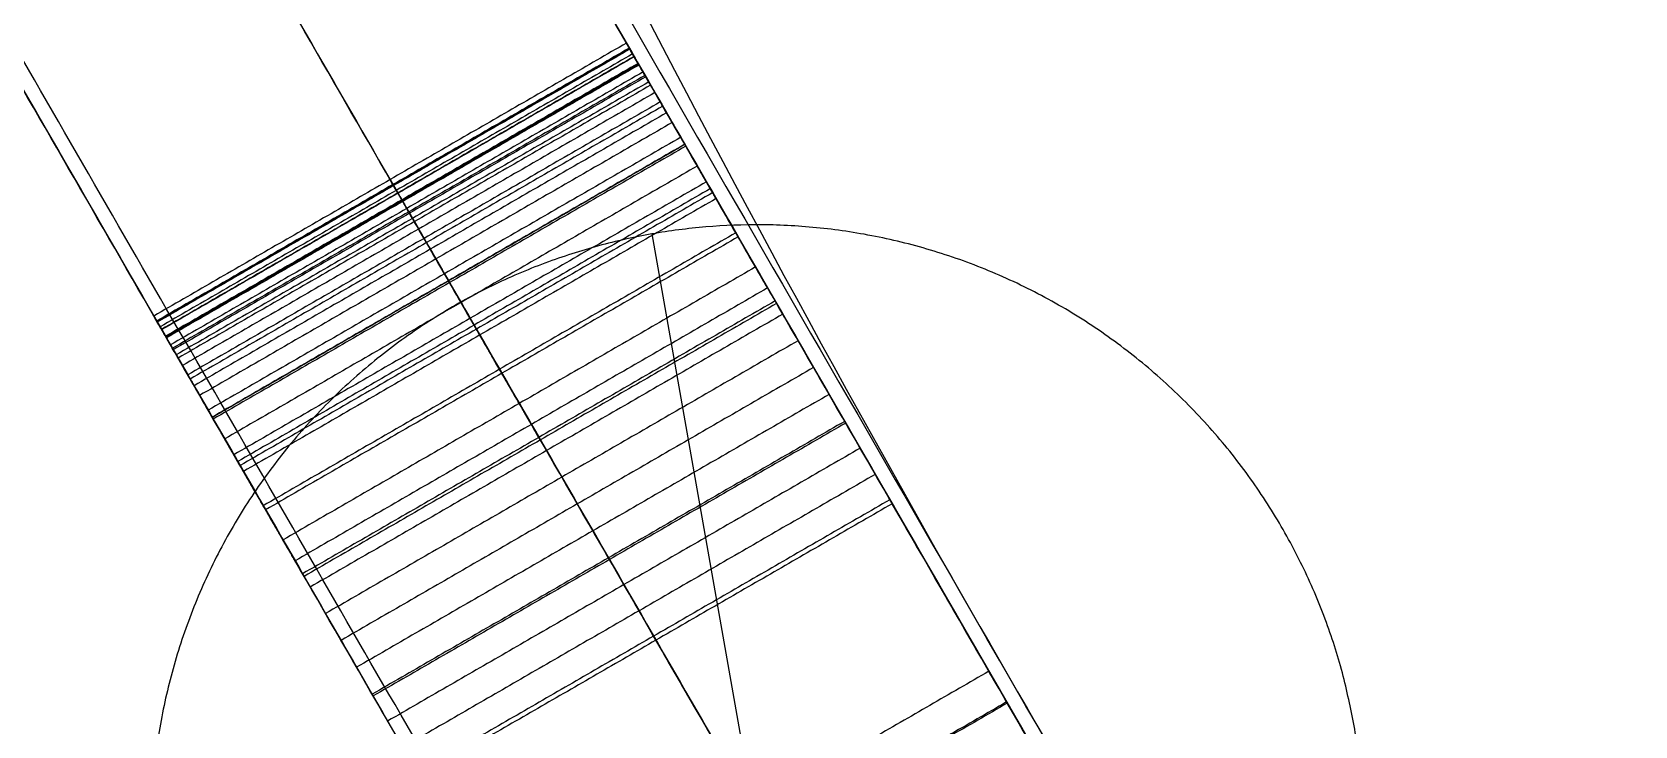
# Model space of a CAD drawing. Header units: millimetres. Extents: x -610 to 610, y -610 to 610.
# Drawn here: x -504.5 to -451.7, y -275 to -252.1 of the extents above; entities that cross this region are included whole.
import ezdxf

# ---------------------------------------------------------------- set-up
doc = ezdxf.new("R2010")
doc.units = ezdxf.units.MM
doc.layers.add('base', color=7, linetype='Continuous', true_color=0xffecbc)

msp = doc.modelspace()

# ---------------------------------------------------------------- linework, layer by layer
at = {"layer": 'base'}
for p, q in [((-586.122, -77.238, 122.966), (-384.992, -425.606, 122.966)), ((-601.711, -86.238, 122.966), (-400.58, -434.606, 122.966)), ((-484.095, -258.791, -13.034), (-480.883, -277.01, -13.034)), ((-484.095, -258.791, -31.034), (-480.883, -277.01, -31.034)), ((-476.122, -267.763, 244.966), (-476.122, -267.763, 190.199)), ((-476.122, -267.763, 138.601), (-476.122, -267.763, 0.966))]:
    msp.add_line(p, q, dxfattribs=at)
for centre, radius in [((0, 0, 249.466), 610), ((0, 0, 250.466), 610), ((0, 0, 243.455), 607.51), ((0, 0, 256.476), 607.51), ((0, 0, 240.966), 601.5), ((0, 0, 258.966), 601.5)]:
    msp.add_circle(centre, radius, dxfattribs=at)
at = {"layer": 'base', "extrusion": (0, 0, -1)}
for centre, radius in [((0, 0, 3.534), 610), ((0, 0, 4.534), 610), ((0, 0, -2.476), 607.51), ((0, 0, 10.545), 607.51), ((0, 0, -4.966), 601.5), ((0, 0, 13.034), 601.5)]:
    msp.add_circle(centre, radius, dxfattribs=at)
at = {"layer": 'base'}
for points, weights, degree, knots in [([(-495.198, -356.201, -4.034), (-851.399, 138.996, -4.034), (-356.201, 495.198, -4.034), (138.996, 851.399, -4.034), (495.198, 356.201, -4.034), (851.399, -138.996, -4.034), (356.201, -495.198, -4.034), (-138.996, -851.399, -4.034), (-495.198, -356.201, -4.034)], [1, 0.707106781187, 1, 0.707106781187, 1, 0.707106781187, 1, 0.707106781187, 1], 2, [0, 0, 0, 958.185759, 958.185759, 1916.371519, 1916.371519, 2874.557278, 2874.557278, 3832.743037, 3832.743037, 3832.743037]), ([(-610, 0, 249.966), (-610, -610, 249.966), (0, -610, 249.966), (610, -610, 249.966), (610, 0, 249.966), (610, 610, 249.966), (0, 610, 249.966), (-610, 610, 249.966), (-610, 0, 249.966)], [1, 0.707106781187, 1, 0.707106781187, 1, 0.707106781187, 1, 0.707106781187, 1], 2, [0, 0, 0, 958.185759, 958.185759, 1916.371519, 1916.371519, 2874.557278, 2874.557278, 3832.743037, 3832.743037, 3832.743037]), ([(32.649, -544.756, 240.966), (-510.363, -577.301, 240.966), (-544.649, -34.396, 240.966), (-578.935, 508.509, 240.966), (-36.142, 544.535, 240.966), (506.65, 580.562, 240.966), (544.417, 37.888, 240.966), (582.184, -504.785, 240.966), (39.634, -544.292, 240.966)], [1, 0.708239625255, 1, 0.708239625255, 1, 0.708239625255, 1, 0.708239625255, 1], 2, [654.018286, 654.018286, 654.018286, 1509.504571, 1509.504571, 2364.990855, 2364.990855, 3220.47714, 3220.47714, 4075.963425, 4075.963425, 4075.963425]), ([(32.649, -544.756, 244.966), (-510.363, -577.301, 244.966), (-544.649, -34.396, 244.966), (-578.935, 508.509, 244.966), (-36.142, 544.535, 244.966), (506.65, 580.562, 244.966), (544.417, 37.888, 244.966), (582.184, -504.785, 244.966), (39.634, -544.292, 244.966)], [1, 0.708239625255, 1, 0.708239625255, 1, 0.708239625255, 1, 0.708239625255, 1], 2, [654.018286, 654.018286, 654.018286, 1509.504571, 1509.504571, 2364.990855, 2364.990855, 3220.47714, 3220.47714, 4075.963425, 4075.963425, 4075.963425]), ([(32.649, -544.756, 242.966), (-510.363, -577.301, 242.966), (-544.649, -34.396, 242.966), (-578.935, 508.509, 242.966), (-36.142, 544.535, 242.966), (506.65, 580.562, 242.966), (544.417, 37.888, 242.966), (582.184, -504.785, 242.966), (39.634, -544.292, 242.966)], [1, 0.708239625255, 1, 0.708239625255, 1, 0.708239625255, 1, 0.708239625255, 1], 2, [654.018286, 654.018286, 654.018286, 1509.504571, 1509.504571, 2364.990855, 2364.990855, 3220.47714, 3220.47714, 4075.963425, 4075.963425, 4075.963425]), ([(-476.167, -267.686, 138.544), (-476.192, -267.642, 138.529), (-476.218, -267.597, 138.514), (-476.244, -267.553, 138.5), (-476.403, -267.278, 138.412), (-476.563, -266.999, 138.34), (-476.726, -266.718, 138.284), (-476.891, -266.432, 138.226), (-477.057, -266.144, 138.185), (-477.224, -265.855, 138.159), (-477.394, -265.561, 138.132), (-477.564, -265.266, 138.122), (-477.734, -264.971, 138.128), (-477.906, -264.674, 138.134), (-478.078, -264.377, 138.155), (-478.248, -264.081, 138.192), (-478.42, -263.783, 138.228), (-478.591, -263.487, 138.28), (-478.761, -263.193, 138.345), (-478.933, -262.896, 138.411), (-479.103, -262.601, 138.491), (-479.271, -262.309, 138.584), (-479.442, -262.014, 138.678), (-479.61, -261.722, 138.786), (-479.777, -261.434, 138.905), (-479.946, -261.141, 139.027), (-480.112, -260.853, 139.162), (-480.276, -260.569, 139.308), (-480.612, -259.986, 139.608), (-480.937, -259.423, 139.959), (-481.248, -258.885, 140.354), (-481.57, -258.327, 140.764), (-481.877, -257.795, 141.222), (-482.166, -257.295, 141.721), (-482.467, -256.773, 142.243), (-482.748, -256.286, 142.81), (-483.007, -255.839, 143.416), (-483.276, -255.373, 144.048), (-483.52, -254.949, 144.723), (-483.737, -254.575, 145.432), (-483.963, -254.183, 146.173), (-484.158, -253.844, 146.951), (-484.322, -253.561, 147.754), (-484.407, -253.414, 148.171), (-484.483, -253.282, 148.595), (-484.55, -253.165, 149.025), (-484.62, -253.045, 149.466), (-484.68, -252.941, 149.912), (-484.731, -252.852, 150.363), (-484.838, -252.667, 151.305), (-484.906, -252.55, 152.264), (-484.936, -252.496, 153.227), (-484.976, -252.428, 154.47), (-484.707, -252.894, 155.593), (-484.198, -253.775, 156.31)], [1, 1, 1, 1, 1, 1, 1, 1, 1, 1, 1, 1, 1, 1, 1, 1, 1, 1, 1, 1, 1, 1, 1, 1, 1, 1, 1, 1, 1, 1, 1, 1, 1, 1, 1, 1, 1, 1, 1, 1, 1, 1, 1, 1, 1, 1, 1, 1, 1, 1, 1, 1, 0.915105733995, 0.915105733995, 1], 3, [1906.864799, 1906.864799, 1906.864799, 1906.864799, 1907.024916, 1907.024916, 1907.024916, 1908.013528, 1908.013528, 1908.013528, 1909.01806, 1909.01806, 1909.01806, 1910.039247, 1910.039247, 1910.039247, 1911.06999, 1911.06999, 1911.06999, 1912.107195, 1912.107195, 1912.107195, 1913.154889, 1913.154889, 1913.154889, 1914.216163, 1914.216163, 1914.216163, 1915.293393, 1915.293393, 1915.293393, 1917.502757, 1917.502757, 1917.502757, 1919.794297, 1919.794297, 1919.794297, 1922.183385, 1922.183385, 1922.183385, 1924.675663, 1924.675663, 1924.675663, 1927.278617, 1927.278617, 1927.278617, 1928.629144, 1928.629144, 1928.629144, 1930.015957, 1930.015957, 1930.015957, 1932.912329, 1932.912329, 1932.912329, 1936.48356, 1936.48356, 1936.48356, 1936.48356]), ([(-483.961, -272.186, 138.544), (-483.986, -272.142, 138.529), (-484.012, -272.097, 138.514), (-484.038, -272.053, 138.5), (-484.197, -271.778, 138.412), (-484.358, -271.499, 138.34), (-484.52, -271.218, 138.284), (-484.685, -270.932, 138.226), (-484.851, -270.644, 138.185), (-485.018, -270.355, 138.159), (-485.188, -270.061, 138.132), (-485.358, -269.766, 138.122), (-485.528, -269.471, 138.128), (-485.7, -269.174, 138.134), (-485.872, -268.877, 138.155), (-486.043, -268.581, 138.192), (-486.214, -268.283, 138.228), (-486.386, -267.987, 138.28), (-486.555, -267.693, 138.345), (-486.727, -267.396, 138.411), (-486.897, -267.101, 138.491), (-487.065, -266.809, 138.584), (-487.236, -266.514, 138.678), (-487.404, -266.222, 138.786), (-487.571, -265.934, 138.905), (-487.74, -265.641, 139.027), (-487.906, -265.353, 139.162), (-488.07, -265.069, 139.308), (-488.407, -264.486, 139.608), (-488.731, -263.923, 139.959), (-489.042, -263.385, 140.354), (-489.365, -262.827, 140.764), (-489.672, -262.295, 141.222), (-489.96, -261.795, 141.721), (-490.261, -261.273, 142.243), (-490.543, -260.786, 142.81), (-490.801, -260.339, 143.416), (-491.07, -259.873, 144.048), (-491.315, -259.449, 144.723), (-491.531, -259.075, 145.432), (-491.757, -258.683, 146.173), (-491.953, -258.344, 146.951), (-492.116, -258.061, 147.754), (-492.201, -257.914, 148.171), (-492.277, -257.782, 148.595), (-492.345, -257.665, 149.025), (-492.414, -257.545, 149.466), (-492.474, -257.441, 149.912), (-492.526, -257.352, 150.363), (-492.633, -257.167, 151.305), (-492.7, -257.05, 152.264), (-492.731, -256.996, 153.227), (-492.77, -256.928, 154.47), (-492.502, -257.394, 155.593), (-491.993, -258.275, 156.31)], [1, 1, 1, 1, 1, 1, 1, 1, 1, 1, 1, 1, 1, 1, 1, 1, 1, 1, 1, 1, 1, 1, 1, 1, 1, 1, 1, 1, 1, 1, 1, 1, 1, 1, 1, 1, 1, 1, 1, 1, 1, 1, 1, 1, 1, 1, 1, 1, 1, 1, 1, 1, 0.915105733995, 0.915105733995, 1], 3, [1906.864799, 1906.864799, 1906.864799, 1906.864799, 1907.024916, 1907.024916, 1907.024916, 1908.013528, 1908.013528, 1908.013528, 1909.01806, 1909.01806, 1909.01806, 1910.039247, 1910.039247, 1910.039247, 1911.06999, 1911.06999, 1911.06999, 1912.107195, 1912.107195, 1912.107195, 1913.154889, 1913.154889, 1913.154889, 1914.216163, 1914.216163, 1914.216163, 1915.293393, 1915.293393, 1915.293393, 1917.502757, 1917.502757, 1917.502757, 1919.794297, 1919.794297, 1919.794297, 1922.183385, 1922.183385, 1922.183385, 1924.675663, 1924.675663, 1924.675663, 1927.278617, 1927.278617, 1927.278617, 1928.629144, 1928.629144, 1928.629144, 1930.015957, 1930.015957, 1930.015957, 1932.912329, 1932.912329, 1932.912329, 1936.48356, 1936.48356, 1936.48356, 1936.48356]), ([(-460.926, -275.014, -13.034), (-457.453, -294.71, -13.034), (-477.149, -298.183, -13.034), (-496.845, -301.656, -13.034), (-500.318, -281.96, -13.034), (-503.791, -262.264, -13.034), (-484.095, -258.791, -13.034), (-464.399, -255.318, -13.034), (-460.926, -275.014, -13.034)], [1, 0.707106781187, 1, 0.707106781187, 1, 0.707106781187, 1, 0.707106781187, 1], 2, [0, 0, 0, 31.415927, 31.415927, 62.831853, 62.831853, 94.24778, 94.24778, 125.663706, 125.663706, 125.663706]), ([(-460.926, -275.014, -31.034), (-457.453, -294.71, -31.034), (-477.149, -298.183, -31.034), (-496.845, -301.656, -31.034), (-500.318, -281.96, -31.034), (-503.791, -262.264, -31.034), (-484.095, -258.791, -31.034), (-464.399, -255.318, -31.034), (-460.926, -275.014, -31.034)], [1, 0.707106781187, 1, 0.707106781187, 1, 0.707106781187, 1, 0.707106781187, 1], 2, [0, 0, 0, 31.415927, 31.415927, 62.831853, 62.831853, 94.24778, 94.24778, 125.663706, 125.663706, 125.663706]), ([(-460.926, -275.014, -22.034), (-457.453, -294.71, -22.034), (-477.149, -298.183, -22.034), (-496.845, -301.656, -22.034), (-500.318, -281.96, -22.034), (-503.791, -262.264, -22.034), (-484.095, -258.791, -22.034), (-464.399, -255.318, -22.034), (-460.926, -275.014, -22.034)], [1, 0.707106781187, 1, 0.707106781187, 1, 0.707106781187, 1, 0.707106781187, 1], 2, [0, 0, 0, 31.415927, 31.415927, 62.831853, 62.831853, 94.24778, 94.24778, 125.663706, 125.663706, 125.663706]), ([(-491.755, -276.686, 138.544), (-491.781, -276.642, 138.529), (-491.806, -276.597, 138.514), (-491.832, -276.553, 138.5), (-491.991, -276.278, 138.412), (-492.152, -275.999, 138.34), (-492.314, -275.718, 138.284), (-492.479, -275.432, 138.226), (-492.646, -275.144, 138.185), (-492.812, -274.855, 138.159), (-492.982, -274.561, 138.132), (-493.152, -274.266, 138.122), (-493.323, -273.971, 138.128), (-493.494, -273.674, 138.134), (-493.666, -273.377, 138.155), (-493.837, -273.081, 138.192), (-494.009, -272.783, 138.228), (-494.18, -272.487, 138.28), (-494.35, -272.193, 138.345), (-494.521, -271.896, 138.411), (-494.691, -271.601, 138.491), (-494.859, -271.309, 138.584), (-495.03, -271.014, 138.678), (-495.199, -270.722, 138.786), (-495.365, -270.434, 138.905), (-495.534, -270.141, 139.027), (-495.701, -269.853, 139.162), (-495.865, -269.569, 139.308), (-496.201, -268.986, 139.608), (-496.526, -268.423, 139.959), (-496.836, -267.885, 140.354), (-497.159, -267.327, 140.764), (-497.466, -266.795, 141.222), (-497.755, -266.295, 141.721), (-498.056, -265.773, 142.243), (-498.337, -265.286, 142.81), (-498.595, -264.839, 143.416), (-498.864, -264.373, 144.048), (-499.109, -263.949, 144.723), (-499.325, -263.575, 145.432), (-499.551, -263.183, 146.173), (-499.747, -262.844, 146.951), (-499.91, -262.561, 147.754), (-499.995, -262.414, 148.171), (-500.071, -262.282, 148.595), (-500.139, -262.165, 149.025), (-500.208, -262.045, 149.466), (-500.269, -261.941, 149.912), (-500.32, -261.852, 150.363), (-500.427, -261.667, 151.305), (-500.494, -261.55, 152.264), (-500.525, -261.496, 153.227), (-500.565, -261.428, 154.47), (-500.296, -261.894, 155.593), (-499.787, -262.775, 156.31)], [1, 1, 1, 1, 1, 1, 1, 1, 1, 1, 1, 1, 1, 1, 1, 1, 1, 1, 1, 1, 1, 1, 1, 1, 1, 1, 1, 1, 1, 1, 1, 1, 1, 1, 1, 1, 1, 1, 1, 1, 1, 1, 1, 1, 1, 1, 1, 1, 1, 1, 1, 1, 0.915105733995, 0.915105733995, 1], 3, [1906.864799, 1906.864799, 1906.864799, 1906.864799, 1907.024916, 1907.024916, 1907.024916, 1908.013528, 1908.013528, 1908.013528, 1909.01806, 1909.01806, 1909.01806, 1910.039247, 1910.039247, 1910.039247, 1911.06999, 1911.06999, 1911.06999, 1912.107195, 1912.107195, 1912.107195, 1913.154889, 1913.154889, 1913.154889, 1914.216163, 1914.216163, 1914.216163, 1915.293393, 1915.293393, 1915.293393, 1917.502757, 1917.502757, 1917.502757, 1919.794297, 1919.794297, 1919.794297, 1922.183385, 1922.183385, 1922.183385, 1924.675663, 1924.675663, 1924.675663, 1927.278617, 1927.278617, 1927.278617, 1928.629144, 1928.629144, 1928.629144, 1930.015957, 1930.015957, 1930.015957, 1932.912329, 1932.912329, 1932.912329, 1936.48356, 1936.48356, 1936.48356, 1936.48356])]:
    msp.add_rational_spline(points, weights, degree=degree, knots=knots, dxfattribs=at)
for points, degree in [([(-384.992, -425.606, 244.966), (-482.975, -255.894, 244.966), (-580.958, -86.182, 244.966)], 2), ([(-392.786, -430.106, 244.966), (-490.769, -260.394, 244.966), (-588.752, -90.682, 244.966)], 2), ([(-400.58, -434.606, 244.966), (-498.563, -264.894, 244.966), (-596.547, -95.182, 244.966)], 2), ([(-386.708, -457.669, 4.966), (-488.208, -281.867, 4.966), (-589.707, -106.065, 4.966)], 2), ([(-386.708, -457.669, 0.966), (-488.208, -281.867, 0.966), (-589.707, -106.065, 0.966)], 2), ([(-386.708, -457.669, 2.966), (-488.208, -281.867, 2.966), (-589.707, -106.065, 2.966)], 2), ([(-567.253, -109.921, 0.966), (-472.977, -273.211, 0.966), (-378.701, -436.502, 0.966)], 2), ([(-575.047, -114.421, 0.966), (-480.771, -277.711, 0.966), (-386.495, -441.002, 0.966)], 2), ([(-582.841, -118.921, 0.966), (-488.565, -282.211, 0.966), (-394.29, -445.502, 0.966)], 2), ([(-563.096, -207.498, 240.966), (-432.611, -363.004, 240.966), (-302.126, -518.51, 240.966)], 2), ([(-563.096, -207.498, 244.966), (-432.611, -363.004, 244.966), (-302.126, -518.51, 244.966)], 2), ([(-563.096, -207.498, 242.966), (-432.611, -363.004, 242.966), (-302.126, -518.51, 242.966)], 2), ([(-484.936, -252.496, 153.227), (-492.731, -256.996, 153.227), (-500.525, -261.496, 153.227)], 2), ([(-484.842, -252.66, 173.005), (-492.636, -257.16, 173.005), (-500.431, -261.66, 173.005)], 2), ([(-484.836, -252.671, 172.474), (-492.63, -257.171, 172.474), (-500.424, -261.671, 172.474)], 2), ([(-484.829, -252.684, 174.074), (-492.623, -257.184, 174.074), (-500.417, -261.684, 174.074)], 2), ([(-484.821, -252.696, 171.939), (-492.616, -257.196, 171.939), (-500.41, -261.696, 171.939)], 2), ([(-484.731, -252.852, 150.363), (-492.526, -257.352, 150.363), (-500.32, -261.852, 150.363)], 2), ([(-484.682, -252.938, 176.253), (-492.476, -257.438, 176.253), (-500.27, -261.938, 176.253)], 2), ([(-484.677, -252.946, 169.928), (-492.471, -257.446, 169.928), (-500.265, -261.946, 169.928)], 2), ([(-484.55, -253.165, 149.025), (-492.345, -257.665, 149.025), (-500.139, -262.165, 149.025)], 2), ([(-484.536, -253.19, 177.351), (-492.33, -257.69, 177.351), (-500.124, -262.19, 177.351)], 2), ([(-484.52, -253.218, 168.785), (-492.314, -257.718, 168.785), (-500.109, -262.218, 168.785)], 2), ([(-484.387, -253.448, 178.185), (-492.181, -257.948, 178.185), (-499.975, -262.448, 178.185)], 2), ([(-484.322, -253.561, 147.754), (-492.116, -258.061, 147.754), (-499.91, -262.561, 147.754)], 2), ([(-484.296, -253.606, 167.64), (-492.09, -258.106, 167.64), (-499.884, -262.606, 167.64)], 2), ([(-484.198, -253.775, 156.31), (-491.993, -258.275, 156.31), (-499.787, -262.775, 156.31)], 2), ([(-484.198, -253.775, 156.31), (-482.792, -256.21, 157.934), (-481.386, -258.646, 159.558), (-479.98, -261.081, 161.181)], 3), ([(-484.136, -253.883, 179.261), (-491.93, -258.383, 179.261), (-499.725, -262.883, 179.261)], 2), ([(-483.994, -254.128, 166.514), (-491.789, -258.628, 166.514), (-499.583, -263.128, 166.514)], 2), ([(-483.817, -254.436, 180.303), (-491.611, -258.936, 180.303), (-499.405, -263.436, 180.303)], 2), ([(-483.737, -254.575, 145.432), (-491.531, -259.075, 145.432), (-499.325, -263.575, 145.432)], 2), ([(-483.611, -254.793, 165.435), (-491.405, -259.293, 165.435), (-499.199, -263.793, 165.435)], 2), ([(-483.425, -255.114, 181.285), (-491.22, -259.614, 181.285), (-499.014, -264.114, 181.285)], 2), ([(-483.143, -255.602, 164.435), (-490.938, -260.102, 164.435), (-498.732, -264.602, 164.435)], 2), ([(-483.011, -255.831, 182.097), (-490.805, -260.331, 182.097), (-498.599, -264.831, 182.097)], 2), ([(-483.007, -255.839, 143.416), (-490.801, -260.339, 143.416), (-498.595, -264.839, 143.416)], 2), ([(-482.975, -255.894, 244.966), (-490.769, -260.394, 244.966), (-498.563, -264.894, 244.966)], 2), ([(-483.011, -255.831, 182.097), (-479.472, -261.962, 186.26), (-475.932, -268.093, 190.422), (-472.392, -274.223, 194.585)], 3), ([(-482.597, -256.549, 163.539), (-490.391, -261.049, 163.539), (-498.185, -265.549, 163.539)], 2), ([(-482.296, -257.071, 163.138), (-490.09, -261.571, 163.138), (-497.884, -266.071, 163.138)], 2), ([(-482.166, -257.295, 141.721), (-489.96, -261.795, 141.721), (-497.755, -266.295, 141.721)], 2), ([(-482.089, -257.428, 158.746), (-489.884, -261.928, 158.746), (-497.678, -266.428, 158.746)], 2), ([(-481.977, -257.622, 162.768), (-489.771, -262.122, 162.768), (-497.566, -266.622, 162.768)], 2), ([(-491.993, -258.275, 156.31), (-490.587, -260.71, 157.934), (-489.181, -263.146, 159.558), (-487.774, -265.581, 161.181)], 3), ([(-481.326, -258.751, 162.148), (-489.12, -263.251, 162.148), (-496.914, -267.751, 162.148)], 2), ([(-481.248, -258.885, 140.354), (-489.042, -263.385, 140.354), (-496.836, -267.885, 140.354)], 2), ([(-484.095, -258.791, -13.034), (-484.095, -258.791, -22.034), (-484.095, -258.791, -31.034)], 2), ([(-480.675, -259.878, 161.646), (-488.469, -264.378, 161.646), (-496.263, -268.878, 161.646)], 2), ([(-480.276, -260.569, 139.308), (-488.07, -265.069, 139.308), (-495.865, -269.569, 139.308)], 2), ([(-490.805, -260.331, 182.097), (-487.266, -266.462, 186.26), (-483.726, -272.593, 190.422), (-480.187, -278.723, 194.585)], 3), ([(-480.029, -260.997, 161.212), (-487.823, -265.497, 161.212), (-495.617, -269.997, 161.212)], 2), ([(-479.98, -261.081, 161.181), (-487.774, -265.581, 161.181), (-495.569, -270.081, 161.181)], 2), ([(-479.777, -261.434, 138.905), (-487.571, -265.934, 138.905), (-495.365, -270.434, 138.905)], 2), ([(-499.787, -262.775, 156.31), (-498.381, -265.21, 157.934), (-496.975, -267.646, 159.558), (-495.569, -270.081, 161.181)], 3), ([(-479.271, -262.309, 138.584), (-487.065, -266.809, 138.584), (-494.859, -271.309, 138.584)], 2), ([(-478.761, -263.193, 138.345), (-486.555, -267.693, 138.345), (-494.35, -272.193, 138.345)], 2), ([(-478.248, -264.081, 138.192), (-486.043, -268.581, 138.192), (-493.837, -273.081, 138.192)], 2), ([(-498.599, -264.831, 182.097), (-495.06, -270.962, 186.26), (-491.52, -277.093, 190.422), (-487.981, -283.223, 194.585)], 3), ([(-477.734, -264.971, 138.128), (-485.528, -269.471, 138.128), (-493.323, -273.971, 138.128)], 2), ([(-477.702, -265.027, 188.341), (-485.496, -269.527, 188.341), (-493.29, -274.027, 188.341)], 2), ([(-477.224, -265.855, 138.159), (-485.018, -270.355, 138.159), (-492.812, -274.855, 138.159)], 2), ([(-476.726, -266.718, 138.284), (-484.52, -271.218, 138.284), (-492.314, -275.718, 138.284)], 2), ([(-476.244, -267.553, 138.5), (-484.038, -272.053, 138.5), (-491.832, -276.553, 138.5)], 2), ([(-476.167, -267.686, 138.544), (-483.961, -272.186, 138.544), (-491.755, -276.686, 138.544)], 2), ([(-463.273, -290.019, 155.228), (-467.571, -282.575, 149.666), (-471.869, -275.131, 144.105), (-476.167, -267.686, 138.544)], 3), ([(-471.067, -294.519, 155.228), (-475.365, -287.075, 149.666), (-479.663, -279.631, 144.105), (-483.961, -272.186, 138.544)], 3), ([(-472.977, -273.211, 0.966), (-480.771, -277.711, 0.966), (-488.565, -282.211, 0.966)], 2), ([(-472.392, -274.223, 194.585), (-480.187, -278.723, 194.585), (-487.981, -283.223, 194.585)], 2), ([(-472.37, -274.263, 194.607), (-480.164, -278.763, 194.607), (-487.958, -283.263, 194.607)], 2), ([(-460.926, -275.014, -13.034), (-460.926, -275.014, -22.034), (-460.926, -275.014, -31.034)], 2)]:
    msp.add_open_spline(points, degree=degree, dxfattribs=at)
for points, degree, knots in [([(-571.935, -100.847, 4.966), (-552.096, -135.208, 4.966), (-532.258, -169.569, 4.966), (-452.781, -307.227, 4.966), (-373.304, -444.886, 4.966)], 2, [-9325.224932, -9325.224932, -9325.224932, -9245.872327, -9245.872327, -8927.963371, -8927.963371, -8927.963371]), ([(-571.935, -100.847, 0.966), (-552.096, -135.208, 0.966), (-532.258, -169.569, 0.966), (-452.781, -307.227, 0.966), (-373.304, -444.886, 0.966)], 2, [-9325.224932, -9325.224932, -9325.224932, -9245.872327, -9245.872327, -8927.963371, -8927.963371, -8927.963371]), ([(-571.935, -100.847, 2.966), (-552.096, -135.208, 2.966), (-532.258, -169.569, 2.966), (-452.781, -307.227, 2.966), (-373.304, -444.886, 2.966)], 2, [-9325.224932, -9325.224932, -9325.224932, -9245.872327, -9245.872327, -8927.963371, -8927.963371, -8927.963371]), ([(-479.98, -261.081, 161.181), (-479.996, -261.053, 161.192), (-480.013, -261.025, 161.202), (-480.029, -260.997, 161.212), (-480.245, -260.622, 161.352), (-480.461, -260.249, 161.495), (-480.675, -259.878, 161.646), (-480.894, -259.498, 161.802), (-481.111, -259.122, 161.967), (-481.326, -258.751, 162.148), (-481.547, -258.367, 162.335), (-481.766, -257.989, 162.539), (-481.977, -257.622, 162.768), (-482.085, -257.435, 162.885), (-482.191, -257.251, 163.008), (-482.296, -257.071, 163.138), (-482.398, -256.893, 163.265), (-482.498, -256.719, 163.399), (-482.597, -256.549, 163.539), (-482.788, -256.217, 163.814), (-482.971, -255.9, 164.112), (-483.143, -255.602, 164.435), (-483.31, -255.314, 164.747), (-483.466, -255.043, 165.081), (-483.611, -254.793, 165.435), (-483.75, -254.551, 165.777), (-483.878, -254.329, 166.138), (-483.994, -254.128, 166.514), (-484.106, -253.934, 166.876), (-484.207, -253.76, 167.253), (-484.296, -253.606, 167.64), (-484.381, -253.458, 168.012), (-484.456, -253.329, 168.395), (-484.52, -253.218, 168.785), (-484.582, -253.111, 169.16), (-484.634, -253.02, 169.542), (-484.677, -252.946, 169.928), (-484.75, -252.819, 170.59), (-484.797, -252.738, 171.263), (-484.821, -252.696, 171.939), (-484.828, -252.685, 172.117), (-484.833, -252.677, 172.295), (-484.836, -252.671, 172.474), (-484.839, -252.665, 172.651), (-484.841, -252.661, 172.828), (-484.842, -252.66, 173.005), (-484.843, -252.658, 173.362), (-484.839, -252.665, 173.718), (-484.829, -252.684, 174.074), (-484.807, -252.721, 174.806), (-484.759, -252.803, 175.536), (-484.682, -252.938, 176.253), (-484.641, -253.008, 176.623), (-484.593, -253.092, 176.99), (-484.536, -253.19, 177.351), (-484.492, -253.267, 177.632), (-484.442, -253.353, 177.911), (-484.387, -253.448, 178.185), (-484.313, -253.576, 178.552), (-484.23, -253.721, 178.912), (-484.136, -253.883, 179.261), (-484.04, -254.049, 179.621), (-483.933, -254.234, 179.969), (-483.817, -254.436, 180.303), (-483.697, -254.644, 180.646), (-483.566, -254.87, 180.974), (-483.425, -255.114, 181.285), (-483.295, -255.339, 181.571), (-483.157, -255.579, 181.843), (-483.011, -255.831, 182.097)], 3, [1946.225194, 1946.225194, 1946.225194, 1946.225194, 1946.32724, 1946.32724, 1946.32724, 1947.690361, 1947.690361, 1947.690361, 1949.085409, 1949.085409, 1949.085409, 1950.529102, 1950.529102, 1950.529102, 1951.265411, 1951.265411, 1951.265411, 1951.989469, 1951.989469, 1951.989469, 1953.403471, 1953.403471, 1953.403471, 1954.773515, 1954.773515, 1954.773515, 1956.098519, 1956.098519, 1956.098519, 1957.376491, 1957.376491, 1957.376491, 1958.606696, 1958.606696, 1958.606696, 1959.793059, 1959.793059, 1959.793059, 1961.826634, 1961.826634, 1961.826634, 1962.361907, 1962.361907, 1962.361907, 1962.89374, 1962.89374, 1962.89374, 1963.962918, 1963.962918, 1963.962918, 1966.163768, 1966.163768, 1966.163768, 1967.300024, 1967.300024, 1967.300024, 1968.185586, 1968.185586, 1968.185586, 1969.374178, 1969.374178, 1969.374178, 1970.596316, 1970.596316, 1970.596316, 1971.853083, 1971.853083, 1971.853083, 1973.014281, 1973.014281, 1973.014281, 1973.014281]), ([(-487.774, -265.581, 161.181), (-487.791, -265.553, 161.192), (-487.807, -265.525, 161.202), (-487.823, -265.497, 161.212), (-488.039, -265.122, 161.352), (-488.255, -264.749, 161.495), (-488.469, -264.378, 161.646), (-488.688, -263.998, 161.802), (-488.906, -263.622, 161.967), (-489.12, -263.251, 162.148), (-489.342, -262.867, 162.335), (-489.56, -262.489, 162.539), (-489.771, -262.122, 162.768), (-489.879, -261.935, 162.885), (-489.986, -261.751, 163.008), (-490.09, -261.571, 163.138), (-490.192, -261.393, 163.265), (-490.293, -261.219, 163.399), (-490.391, -261.049, 163.539), (-490.583, -260.717, 163.814), (-490.766, -260.4, 164.112), (-490.938, -260.102, 164.435), (-491.104, -259.814, 164.747), (-491.26, -259.543, 165.081), (-491.405, -259.293, 165.435), (-491.544, -259.051, 165.777), (-491.673, -258.829, 166.138), (-491.789, -258.628, 166.514), (-491.901, -258.434, 166.876), (-492.001, -258.26, 167.253), (-492.09, -258.106, 167.64), (-492.175, -257.958, 168.012), (-492.25, -257.829, 168.395), (-492.314, -257.718, 168.785), (-492.376, -257.611, 169.16), (-492.428, -257.52, 169.542), (-492.471, -257.446, 169.928), (-492.545, -257.319, 170.59), (-492.591, -257.238, 171.263), (-492.616, -257.196, 171.939), (-492.622, -257.185, 172.117), (-492.627, -257.177, 172.295), (-492.63, -257.171, 172.474), (-492.634, -257.165, 172.651), (-492.636, -257.161, 172.828), (-492.636, -257.16, 173.005), (-492.638, -257.158, 173.362), (-492.633, -257.165, 173.718), (-492.623, -257.184, 174.074), (-492.601, -257.221, 174.806), (-492.554, -257.303, 175.536), (-492.476, -257.438, 176.253), (-492.436, -257.508, 176.623), (-492.387, -257.592, 176.99), (-492.33, -257.69, 177.351), (-492.286, -257.767, 177.632), (-492.236, -257.853, 177.911), (-492.181, -257.948, 178.185), (-492.107, -258.076, 178.552), (-492.024, -258.221, 178.912), (-491.93, -258.383, 179.261), (-491.834, -258.549, 179.621), (-491.728, -258.734, 179.969), (-491.611, -258.936, 180.303), (-491.491, -259.144, 180.646), (-491.36, -259.37, 180.974), (-491.22, -259.614, 181.285), (-491.09, -259.839, 181.571), (-490.951, -260.079, 181.843), (-490.805, -260.331, 182.097)], 3, [1946.225194, 1946.225194, 1946.225194, 1946.225194, 1946.32724, 1946.32724, 1946.32724, 1947.690361, 1947.690361, 1947.690361, 1949.085409, 1949.085409, 1949.085409, 1950.529102, 1950.529102, 1950.529102, 1951.265411, 1951.265411, 1951.265411, 1951.989469, 1951.989469, 1951.989469, 1953.403471, 1953.403471, 1953.403471, 1954.773515, 1954.773515, 1954.773515, 1956.098519, 1956.098519, 1956.098519, 1957.376491, 1957.376491, 1957.376491, 1958.606696, 1958.606696, 1958.606696, 1959.793059, 1959.793059, 1959.793059, 1961.826634, 1961.826634, 1961.826634, 1962.361907, 1962.361907, 1962.361907, 1962.89374, 1962.89374, 1962.89374, 1963.962918, 1963.962918, 1963.962918, 1966.163768, 1966.163768, 1966.163768, 1967.300024, 1967.300024, 1967.300024, 1968.185586, 1968.185586, 1968.185586, 1969.374178, 1969.374178, 1969.374178, 1970.596316, 1970.596316, 1970.596316, 1971.853083, 1971.853083, 1971.853083, 1973.014281, 1973.014281, 1973.014281, 1973.014281]), ([(-495.569, -270.081, 161.181), (-495.585, -270.053, 161.192), (-495.601, -270.025, 161.202), (-495.617, -269.997, 161.212), (-495.834, -269.622, 161.352), (-496.049, -269.249, 161.495), (-496.263, -268.878, 161.646), (-496.482, -268.498, 161.802), (-496.7, -268.122, 161.967), (-496.914, -267.751, 162.148), (-497.136, -267.367, 162.335), (-497.354, -266.989, 162.539), (-497.566, -266.622, 162.768), (-497.674, -266.435, 162.885), (-497.78, -266.251, 163.008), (-497.884, -266.071, 163.138), (-497.986, -265.893, 163.265), (-498.087, -265.719, 163.399), (-498.185, -265.549, 163.539), (-498.377, -265.217, 163.814), (-498.56, -264.9, 164.112), (-498.732, -264.602, 164.435), (-498.898, -264.314, 164.747), (-499.055, -264.043, 165.081), (-499.199, -263.793, 165.435), (-499.339, -263.551, 165.777), (-499.467, -263.329, 166.138), (-499.583, -263.128, 166.514), (-499.695, -262.934, 166.876), (-499.795, -262.76, 167.253), (-499.884, -262.606, 167.64), (-499.97, -262.458, 168.012), (-500.044, -262.329, 168.395), (-500.109, -262.218, 168.785), (-500.17, -262.111, 169.16), (-500.222, -262.02, 169.542), (-500.265, -261.946, 169.928), (-500.339, -261.819, 170.59), (-500.386, -261.738, 171.263), (-500.41, -261.696, 171.939), (-500.416, -261.685, 172.117), (-500.421, -261.677, 172.295), (-500.424, -261.671, 172.474), (-500.428, -261.665, 172.651), (-500.43, -261.661, 172.828), (-500.431, -261.66, 173.005), (-500.432, -261.658, 173.362), (-500.427, -261.665, 173.718), (-500.417, -261.684, 174.074), (-500.395, -261.721, 174.806), (-500.348, -261.803, 175.536), (-500.27, -261.938, 176.253), (-500.23, -262.008, 176.623), (-500.181, -262.092, 176.99), (-500.124, -262.19, 177.351), (-500.08, -262.267, 177.632), (-500.03, -262.353, 177.911), (-499.975, -262.448, 178.185), (-499.902, -262.576, 178.552), (-499.818, -262.721, 178.912), (-499.725, -262.883, 179.261), (-499.628, -263.049, 179.621), (-499.522, -263.234, 179.969), (-499.405, -263.436, 180.303), (-499.285, -263.644, 180.646), (-499.154, -263.87, 180.974), (-499.014, -264.114, 181.285), (-498.884, -264.339, 181.571), (-498.745, -264.579, 181.843), (-498.599, -264.831, 182.097)], 3, [1946.225194, 1946.225194, 1946.225194, 1946.225194, 1946.32724, 1946.32724, 1946.32724, 1947.690361, 1947.690361, 1947.690361, 1949.085409, 1949.085409, 1949.085409, 1950.529102, 1950.529102, 1950.529102, 1951.265411, 1951.265411, 1951.265411, 1951.989469, 1951.989469, 1951.989469, 1953.403471, 1953.403471, 1953.403471, 1954.773515, 1954.773515, 1954.773515, 1956.098519, 1956.098519, 1956.098519, 1957.376491, 1957.376491, 1957.376491, 1958.606696, 1958.606696, 1958.606696, 1959.793059, 1959.793059, 1959.793059, 1961.826634, 1961.826634, 1961.826634, 1962.361907, 1962.361907, 1962.361907, 1962.89374, 1962.89374, 1962.89374, 1963.962918, 1963.962918, 1963.962918, 1966.163768, 1966.163768, 1966.163768, 1967.300024, 1967.300024, 1967.300024, 1968.185586, 1968.185586, 1968.185586, 1969.374178, 1969.374178, 1969.374178, 1970.596316, 1970.596316, 1970.596316, 1971.853083, 1971.853083, 1971.853083, 1973.014281, 1973.014281, 1973.014281, 1973.014281]), ([(-472.392, -274.223, 194.585), (-472.385, -274.236, 194.592), (-472.377, -274.25, 194.6), (-472.37, -274.263, 194.607), (-472.161, -274.625, 194.816), (-471.946, -274.997, 195), (-471.727, -275.376, 195.163), (-471.528, -275.722, 195.312), (-471.325, -276.072, 195.442), (-471.12, -276.427, 195.556), (-470.915, -276.782, 195.669), (-470.708, -277.14, 195.765), (-470.5, -277.502, 195.846), (-470.291, -277.863, 195.927), (-470.081, -278.227, 195.992), (-469.87, -278.592, 196.041), (-469.659, -278.957, 196.091), (-469.448, -279.324, 196.125), (-469.236, -279.691, 196.144), (-469.024, -280.058, 196.162), (-468.812, -280.426, 196.165), (-468.6, -280.793, 196.153), (-468.388, -281.16, 196.14), (-468.176, -281.526, 196.112), (-467.966, -281.89, 196.067), (-467.76, -282.247, 196.022), (-467.555, -282.603, 195.962), (-467.351, -282.955, 195.884), (-467.246, -283.137, 195.843), (-467.141, -283.319, 195.798), (-467.037, -283.5, 195.748), (-466.819, -283.877, 195.643), (-466.604, -284.249, 195.515), (-466.394, -284.613, 195.361), (-466.172, -284.997, 195.198), (-465.956, -285.373, 195.005), (-465.747, -285.733, 194.78), (-465.529, -286.112, 194.545), (-465.319, -286.475, 194.275), (-465.122, -286.816, 193.972), (-465.02, -286.992, 193.815), (-464.922, -287.163, 193.65), (-464.827, -287.327, 193.477), (-464.731, -287.494, 193.301), (-464.638, -287.655, 193.117), (-464.549, -287.808, 192.925), (-464.459, -287.964, 192.73), (-464.373, -288.113, 192.527), (-464.292, -288.254, 192.318), (-464.209, -288.398, 192.106), (-464.13, -288.534, 191.887), (-464.056, -288.662, 191.662), (-463.904, -288.925, 191.201), (-463.771, -289.156, 190.716), (-463.655, -289.357, 190.215), (-463.533, -289.568, 189.693), (-463.43, -289.746, 189.153), (-463.343, -289.898, 188.604), (-463.25, -290.059, 188.022), (-463.174, -290.191, 187.428), (-463.111, -290.299, 186.829), (-463.044, -290.415, 186.181), (-462.992, -290.505, 185.527), (-462.953, -290.573, 184.87)], 3, [1997.650772, 1997.650772, 1997.650772, 1997.650772, 1997.701368, 1997.701368, 1997.701368, 1999.102973, 1999.102973, 1999.102973, 2000.378909, 2000.378909, 2000.378909, 2001.65321, 2001.65321, 2001.65321, 2002.927467, 2002.927467, 2002.927467, 2004.201314, 2004.201314, 2004.201314, 2005.473773, 2005.473773, 2005.473773, 2006.744279, 2006.744279, 2006.744279, 2007.987374, 2007.987374, 2007.987374, 2008.631143, 2008.631143, 2008.631143, 2009.974073, 2009.974073, 2009.974073, 2011.393194, 2011.393194, 2011.393194, 2012.883834, 2012.883834, 2012.883834, 2013.653736, 2013.653736, 2013.653736, 2014.437581, 2014.437581, 2014.437581, 2015.233808, 2015.233808, 2015.233808, 2016.041931, 2016.041931, 2016.041931, 2017.698036, 2017.698036, 2017.698036, 2019.426346, 2019.426346, 2019.426346, 2021.262003, 2021.262003, 2021.262003, 2023.246611, 2023.246611, 2023.246611, 2023.246611])]:
    msp.add_open_spline(points, degree=degree, knots=knots, dxfattribs=at)

doc.saveas('drawing.dxf')
